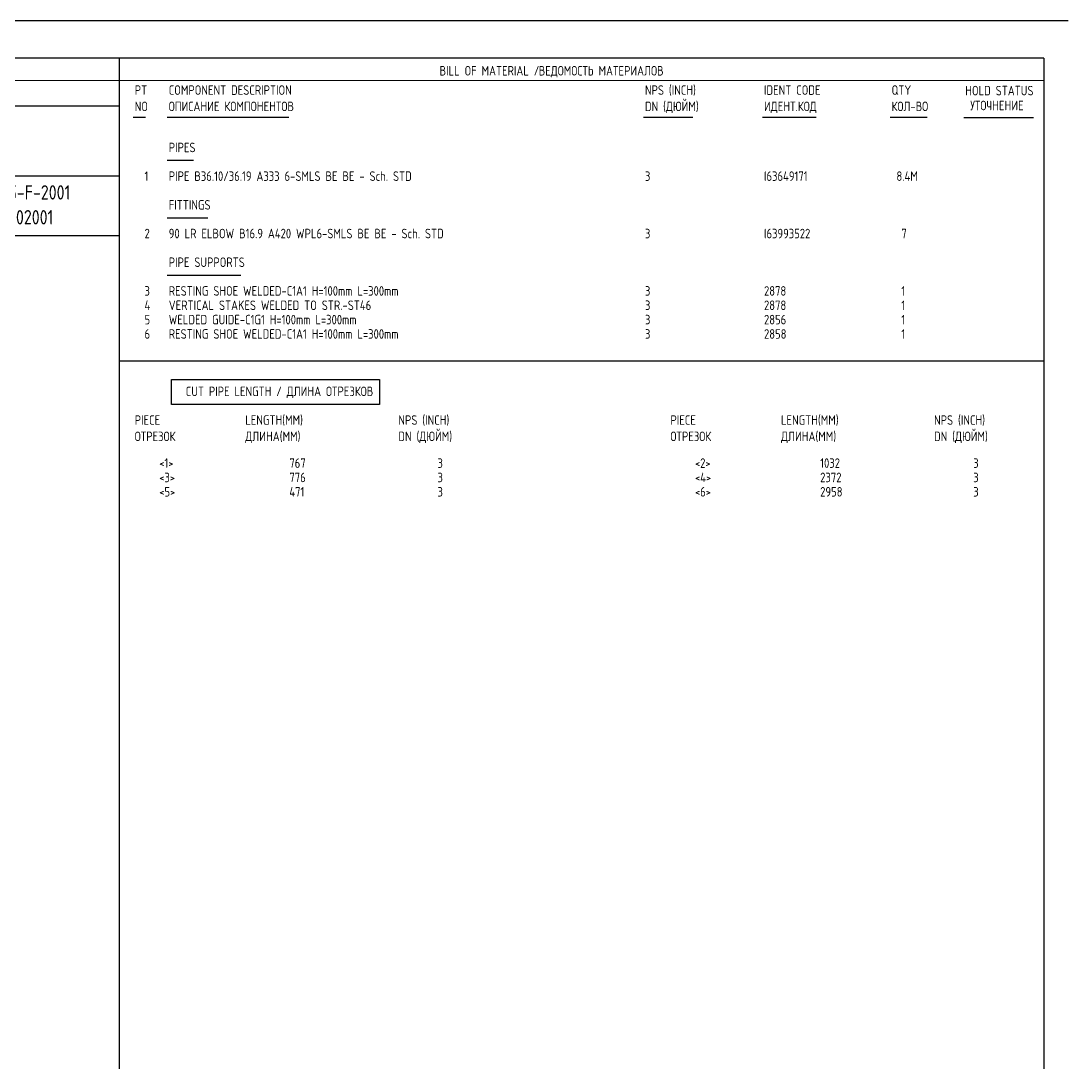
# Model space of a CAD drawing. Extents: x -1005 to 594, y -998 to 420.
# Drawn here: x 382.9 to 594, y 210 to 420 of the extents above; entities that cross this region are included whole.
import ezdxf

# ---------------------------------------------------------------- set-up
doc = ezdxf.new("R2010")
doc.units = 0
doc.styles.add('TTFN17', font='GOST type A')

msp = doc.modelspace()

# ---------------------------------------------------------------- linework, layer by layer
at = {"layer": 'GT_1', "flags": 128}
for points in [[(594, 420), (0, 420)], [(589.1, 412.5), (25.4, 412.5)], [(402.7, 412.5), (402.7, 7.5)], [(589.1, 412.5), (589.1, 7.5)], [(589.1, 408), (162.7, 407.9)], [(190.3, 402.9), (402.7, 402.9)], [(408.046, 400.531), (405.557, 400.531)], [(436.894, 400.531), (412.414, 400.531)], [(518.373, 400.531), (508.414, 400.531)], [(543.202, 400.531), (532.414, 400.531)], [(565.597, 400.531), (558.129, 400.531)], [(587, 400.5), (573, 400.5)], [(417.669, 391.854), (412.414, 391.854)], [(402.7, 388.7), (226.9, 388.7)], [(420.573, 380.289), (412.414, 380.289)], [(402.7, 376.7), (25.4, 376.7)], [(427.211, 368.724), (412.414, 368.724)], [(402.7, 351.537), (589, 351.537)], [(413.271, 347.752), (455.204, 347.752), (455.204, 342.704), (413.271, 342.704), (413.271, 347.752)]]:
    msp.add_lwpolyline(points, dxfattribs=at)

# ---------------------------------------------------------------- texts
at = {"layer": 'GT_1', "style": 'TTFN17'}
for s, height, p in [('BILL OF MATERIAL /', 1.925, (467.289, 409)), ('ВЕДОМОСТЬ МАТЕРИАЛОВ', 1.925, (487.289, 409)), ('PT', 1.925, (405.846, 405.109)), ('COMPONENT DESCRIPTION', 1.925, (412.703, 405.109)), ('NPS (INCH)', 1.925, (508.703, 405.109)), ('IDENT CODE', 1.925, (532.703, 405.109)), ('QTY', 1.925, (558.417, 405.109)), ('HOLD STATUS', 1.925, (573.289, 405)), ('NO', 1.925, (405.846, 401.822)), ('ОПИСАНИЕ КОМПОНЕНТОВ', 1.925, (412.703, 401.822)), ('DN (ДЮЙМ)', 1.925, (508.703, 401.822)), ('ИДЕНТ.КОД', 1.925, (532.703, 401.822)), ('КОЛ-ВО', 1.925, (558.417, 401.822)), ('УТОЧНЕНИЕ', 1.925, (574.289, 402)), ('PIPES', 1.925, (412.703, 393.544)), ('  1', 1.925, (405.846, 387.762)), ('PIPE B36.10/36.19 A333 6-SMLS BE BE - Sch. STD', 1.925, (412.703, 387.762)), ('3', 1.925, (508.703, 387.762)), ('I63649171', 1.925, (532.703, 387.762)), (' 8.4M', 1.925, (558.417, 387.762)), ('SLN-2725-5670-25-F-2001', 2.8875, (355.433, 384)), ('FITTINGS', 1.925, (412.703, 381.98)), ('4503-VZ-DM-T56702001', 2.8875, (355.433, 379)), ('  2', 1.925, (405.846, 376.197)), ('90 LR ELBOW B16.9 A420 WPL6-SMLS BE BE - Sch. STD', 1.925, (412.703, 376.197)), ('3', 1.925, (508.703, 376.197)), ('I63993522', 1.925, (532.703, 376.197)), ('  7', 1.925, (558.417, 376.197)), ('PIPE SUPPORTS', 1.925, (412.703, 370.415)), ('  3', 1.925, (405.846, 364.633)), ('RESTING SHOE WELDED-C1A1 H=100mm L=300mm', 1.925, (412.703, 364.633)), ('3', 1.925, (508.703, 364.633)), ('2878', 1.925, (532.703, 364.633)), ('  1', 1.925, (558.417, 364.633)), ('  4', 1.925, (405.846, 361.741)), ('VERTICAL STAKES WELDED TO STR.-ST46', 1.925, (412.703, 361.741)), ('3', 1.925, (508.703, 361.741)), ('2878', 1.925, (532.703, 361.741)), ('  1', 1.925, (558.417, 361.741)), ('  5', 1.925, (405.846, 358.85)), ('WELDED GUIDE-C1G1 H=100mm L=300mm', 1.925, (412.703, 358.85)), ('3', 1.925, (508.703, 358.85)), ('2856', 1.925, (532.703, 358.85)), ('  1', 1.925, (558.417, 358.85)), ('  6', 1.925, (405.846, 355.959)), ('RESTING SHOE WELDED-C1A1 H=100mm L=300mm', 1.925, (412.703, 355.959)), ('3', 1.925, (508.703, 355.959)), ('2858', 1.925, (532.703, 355.959)), ('  1', 1.925, (558.417, 355.959)), ('CUT PIPE LENGTH / ДЛИНА ОТРЕЗКОВ', 1.925, (416.132, 344.395)), ('PIECE', 1.925, (405.846, 338.612)), ('LENGTH(MM)', 1.925, (428.132, 338.612)), ('NPS (INCH)', 1.925, (458.989, 338.612)), ('PIECE', 1.925, (513.846, 338.612)), ('LENGTH(MM)', 1.925, (536.132, 338.612)), ('NPS (INCH)', 1.925, (566.989, 338.612)), ('DN (ДЮЙМ)', 1.925, (458.989, 335.326)), ('DN (ДЮЙМ)', 1.925, (566.989, 335.326)), ('ОТРЕЗОК', 1.925, (405.846, 335.326)), ('ДЛИНА(MM)', 1.925, (428.132, 335.326)), ('ОТРЕЗОК', 1.925, (513.846, 335.326)), ('ДЛИНА(MM)', 1.925, (536.132, 335.326)), ('     <1>', 1.925, (405.846, 329.939)), ('         767', 1.925, (428.132, 329.939)), ('        3', 1.925, (458.989, 329.939)), ('     <2>', 1.925, (513.846, 329.939)), ('        1032', 1.925, (536.132, 329.939)), ('        3', 1.925, (566.989, 329.939)), ('     <3>', 1.925, (405.846, 327.048)), ('         776', 1.925, (428.132, 327.048)), ('        3', 1.925, (458.989, 327.048)), ('     <4>', 1.925, (513.846, 327.048)), ('        2372', 1.925, (536.132, 327.048)), ('        3', 1.925, (566.989, 327.048)), ('     <5>', 1.925, (405.846, 324.156)), ('         471', 1.925, (428.132, 324.156)), ('        3', 1.925, (458.989, 324.156)), ('     <6>', 1.925, (513.846, 324.156)), ('        2958', 1.925, (536.132, 324.156)), ('        3', 1.925, (566.989, 324.156))]:
    msp.add_text(s, height=height, dxfattribs=at).set_placement(p)

doc.saveas('drawing.dxf')
